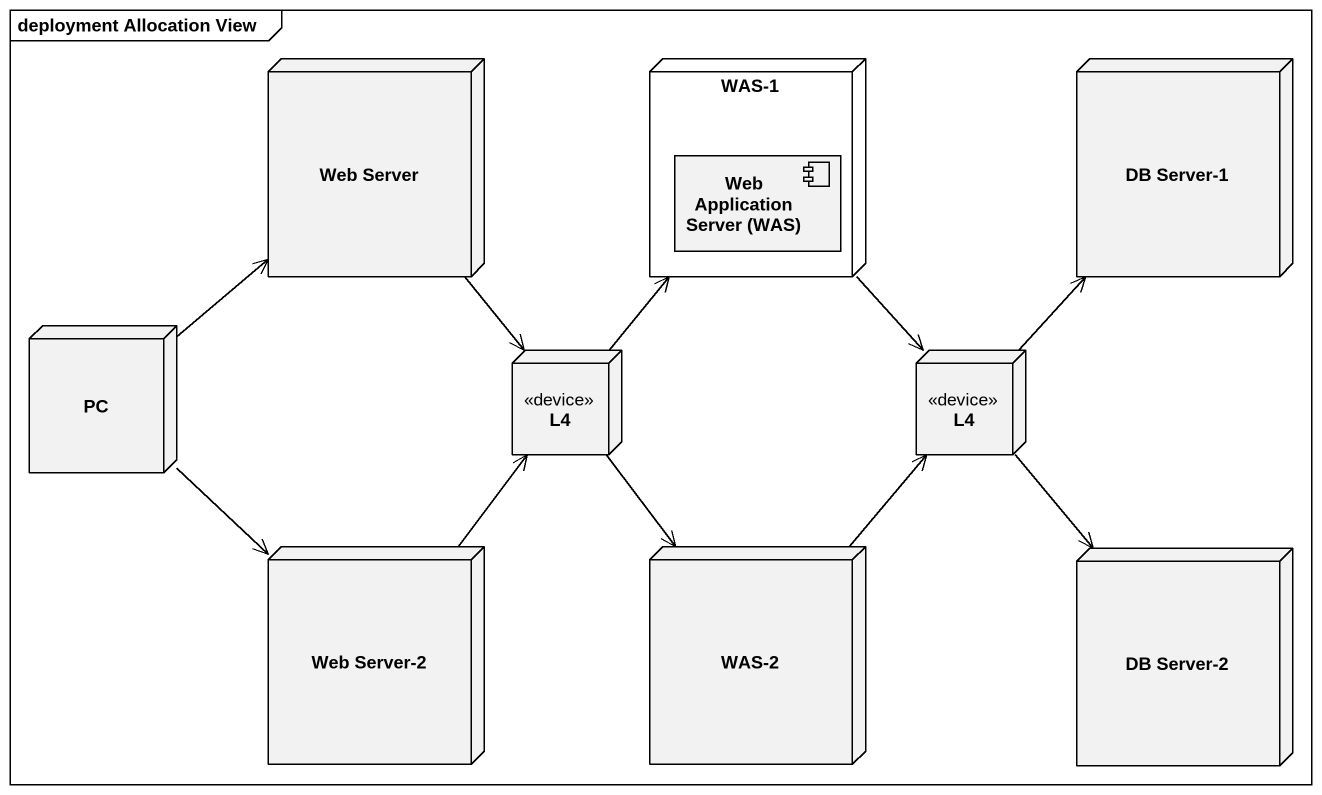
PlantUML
@startuml
mainframe deployment Allocation View
node "Web Server" as Web_Server
node "WAS-1" as WAS_1 {
  component "Web Application Server (WAS)" as Web_Application_Server_WAS
}
node "DB Server-1" as DB_Server_1
node PC
node L4 <<device>>
node "L4" as L4_2 <<device>>
node "Web Server-2" as Web_Server_2
node "WAS-2" as WAS_2
node "DB Server-2" as DB_Server_2
Web_Server --> L4
WAS_1 --> L4_2
PC -up-> Web_Server
PC --> Web_Server_2
L4 -up-> WAS_1
L4 --> WAS_2
L4_2 -up-> DB_Server_1
L4_2 --> DB_Server_2
Web_Server_2 -up-> L4
WAS_2 -up-> L4_2
@enduml
